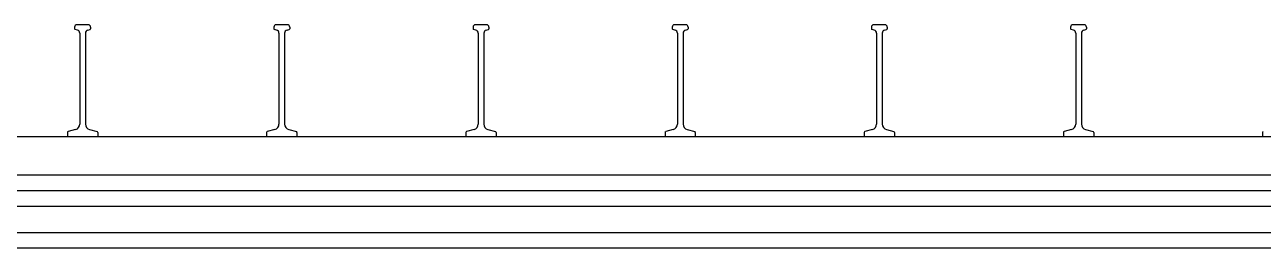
# Model space of a CAD drawing. Header units: millimetres. Extents: x 8733 to 14895, y -778 to 2763.
# Drawn here: x 10287 to 11841, y -778 to -498 of the extents above; entities that cross this region are included whole.
import ezdxf

# ---------------------------------------------------------------- set-up
doc = ezdxf.new("R2010")
doc.units = ezdxf.units.MM
doc.layers.add('HALFEN', color=2, linetype='CONTINUOUS')

msp = doc.modelspace()

# ---------------------------------------------------------------- linework, layer by layer
at = {"layer": 'HALFEN'}
for p, q in [((10349.5, -500.8), (10349.5, -502.7)), ((10353, -504.4), (10350.3, -503.6)), ((10366.5, -497.8), (10352.5, -497.8)), ((10356, -508.2), (10356, -622.5)), ((10363.1, -508.2), (10363.1, -622.5)), ((10366.1, -504.4), (10368.8, -503.6)), ((10369.5, -500.8), (10369.5, -502.7)), ((10599.5, -500.8), (10599.5, -502.7)), ((10603, -504.4), (10600.3, -503.6)), ((10616.5, -497.8), (10602.5, -497.8)), ((10606, -508.2), (10606, -622.5)), ((10613.1, -508.2), (10613.1, -622.5)), ((10616.1, -504.4), (10618.8, -503.6)), ((10619.5, -500.8), (10619.5, -502.7)), ((10849.5, -500.8), (10849.5, -502.7)), ((10853, -504.4), (10850.3, -503.6)), ((10866.5, -497.8), (10852.5, -497.8)), ((10856, -508.2), (10856, -622.5)), ((10863.1, -508.2), (10863.1, -622.5)), ((10866.1, -504.4), (10868.8, -503.6)), ((10869.5, -500.8), (10869.5, -502.7)), ((11099.5, -500.8), (11099.5, -502.7)), ((11103, -504.4), (11100.3, -503.6)), ((11116.5, -497.8), (11102.5, -497.8)), ((11106, -508.2), (11106, -622.5)), ((11113.1, -508.2), (11113.1, -622.5)), ((11116.1, -504.4), (11118.8, -503.6)), ((11119.5, -500.8), (11119.5, -502.7)), ((11349.5, -500.8), (11349.5, -502.7)), ((11353, -504.4), (11350.3, -503.6)), ((11366.5, -497.8), (11352.5, -497.8)), ((11356, -508.2), (11356, -622.5)), ((11363.1, -508.2), (11363.1, -622.5)), ((11366.1, -504.4), (11368.8, -503.6)), ((11369.5, -500.8), (11369.5, -502.7)), ((11599.5, -500.8), (11599.5, -502.7)), ((11603, -504.4), (11600.3, -503.6)), ((11616.5, -497.8), (11602.5, -497.8)), ((11606, -508.2), (11606, -622.5)), ((11613.1, -508.2), (11613.1, -622.5)), ((11616.1, -504.4), (11618.8, -503.6)), ((11619.5, -500.8), (11619.5, -502.7)), ((10340.5, -632.8), (10340.5, -637.8)), ((10350.8, -629.3), (10341.3, -631.9)), ((10368.3, -629.3), (10377.8, -631.9)), ((10378.5, -632.8), (10378.5, -637.8)), ((10590.5, -632.8), (10590.5, -637.8)), ((10600.8, -629.3), (10591.3, -631.9)), ((10618.3, -629.3), (10627.8, -631.9)), ((10628.5, -632.8), (10628.5, -637.8)), ((10840.5, -632.8), (10840.5, -637.8)), ((10850.8, -629.3), (10841.3, -631.9)), ((10868.3, -629.3), (10877.8, -631.9)), ((10878.5, -632.8), (10878.5, -637.8)), ((11090.5, -632.8), (11090.5, -637.8)), ((11100.8, -629.3), (11091.3, -631.9)), ((11118.3, -629.3), (11127.8, -631.9)), ((11128.5, -632.8), (11128.5, -637.8)), ((11340.5, -632.8), (11340.5, -637.8)), ((11350.8, -629.3), (11341.3, -631.9)), ((11368.3, -629.3), (11377.8, -631.9)), ((11378.5, -632.8), (11378.5, -637.8)), ((11590.5, -632.8), (11590.5, -637.8)), ((11600.8, -629.3), (11591.3, -631.9)), ((11618.3, -629.3), (11627.8, -631.9)), ((11628.5, -632.8), (11628.5, -637.8)), ((11840.5, -632.8), (11840.5, -637.8)), ((8824.5, -637.8), (14894.5, -637.8)), ((8824.5, -686.3), (14894.5, -686.3)), ((14894.5, -706.3), (8824.5, -706.3)), ((14894.5, -725.8), (8824.5, -725.8)), ((14894.5, -758.8), (8824.5, -758.8)), ((14894.5, -778.3), (8824.5, -778.3))]:
    msp.add_line(p, q, dxfattribs=at)
for centre, radius, start, end in [((10352.5, -500.8), 3, 90, 180), ((10350.5, -502.7), 1, 180, 255), ((10352, -508.2), 4, 0, 75), ((10367.1, -508.2), 4, 105, 180), ((10366.5, -500.8), 3, 0, 90), ((10368.5, -502.7), 1, 285, 0), ((10602.5, -500.8), 3, 90, 180), ((10600.5, -502.7), 1, 180, 255), ((10602, -508.2), 4, 0, 75), ((10617.1, -508.2), 4, 105, 180), ((10616.5, -500.8), 3, 0, 90), ((10618.5, -502.7), 1, 285, 0), ((10852.5, -500.8), 3, 90, 180), ((10850.5, -502.7), 1, 180, 255), ((10852, -508.2), 4, 0, 75), ((10867.1, -508.2), 4, 105, 180), ((10866.5, -500.8), 3, 0, 90), ((10868.5, -502.7), 1, 285, 0), ((11102.5, -500.8), 3, 90, 180), ((11100.5, -502.7), 1, 180, 255), ((11102, -508.2), 4, 0, 75), ((11117.1, -508.2), 4, 105, 180), ((11116.5, -500.8), 3, 0, 90), ((11118.5, -502.7), 1, 285, 0), ((11352.5, -500.8), 3, 90, 180), ((11350.5, -502.7), 1, 180, 255), ((11352, -508.2), 4, 0, 75), ((11367.1, -508.2), 4, 105, 180), ((11366.5, -500.8), 3, 0, 90), ((11368.5, -502.7), 1, 285, 0), ((11602.5, -500.8), 3, 90, 180), ((11600.5, -502.7), 1, 180, 255), ((11602, -508.2), 4, 0, 75), ((11617.1, -508.2), 4, 105, 180), ((11616.5, -500.8), 3, 0, 90), ((11618.5, -502.7), 1, 285, 0), ((10341.5, -632.8), 1, 105, 180), ((10349, -622.5), 7, 285, 0), ((10370.1, -622.5), 7, 180, 255), ((10377.5, -632.8), 1, 0, 75), ((10591.5, -632.8), 1, 105, 180), ((10599, -622.5), 7, 285, 0), ((10620.1, -622.5), 7, 180, 255), ((10627.5, -632.8), 1, 0, 75), ((10841.5, -632.8), 1, 105, 180), ((10849, -622.5), 7, 285, 0), ((10870.1, -622.5), 7, 180, 255), ((10877.5, -632.8), 1, 0, 75), ((11091.5, -632.8), 1, 105, 180), ((11099, -622.5), 7, 285, 0), ((11120.1, -622.5), 7, 180, 255), ((11127.5, -632.8), 1, 0, 75), ((11341.5, -632.8), 1, 105, 180), ((11349, -622.5), 7, 285, 0), ((11370.1, -622.5), 7, 180, 255), ((11377.5, -632.8), 1, 0, 75), ((11591.5, -632.8), 1, 105, 180), ((11599, -622.5), 7, 285, 0), ((11620.1, -622.5), 7, 180, 255), ((11627.5, -632.8), 1, 0, 75), ((11841.5, -632.8), 1, 105, 180)]:
    msp.add_arc(centre, radius, start, end, dxfattribs=at)

doc.saveas('drawing.dxf')
